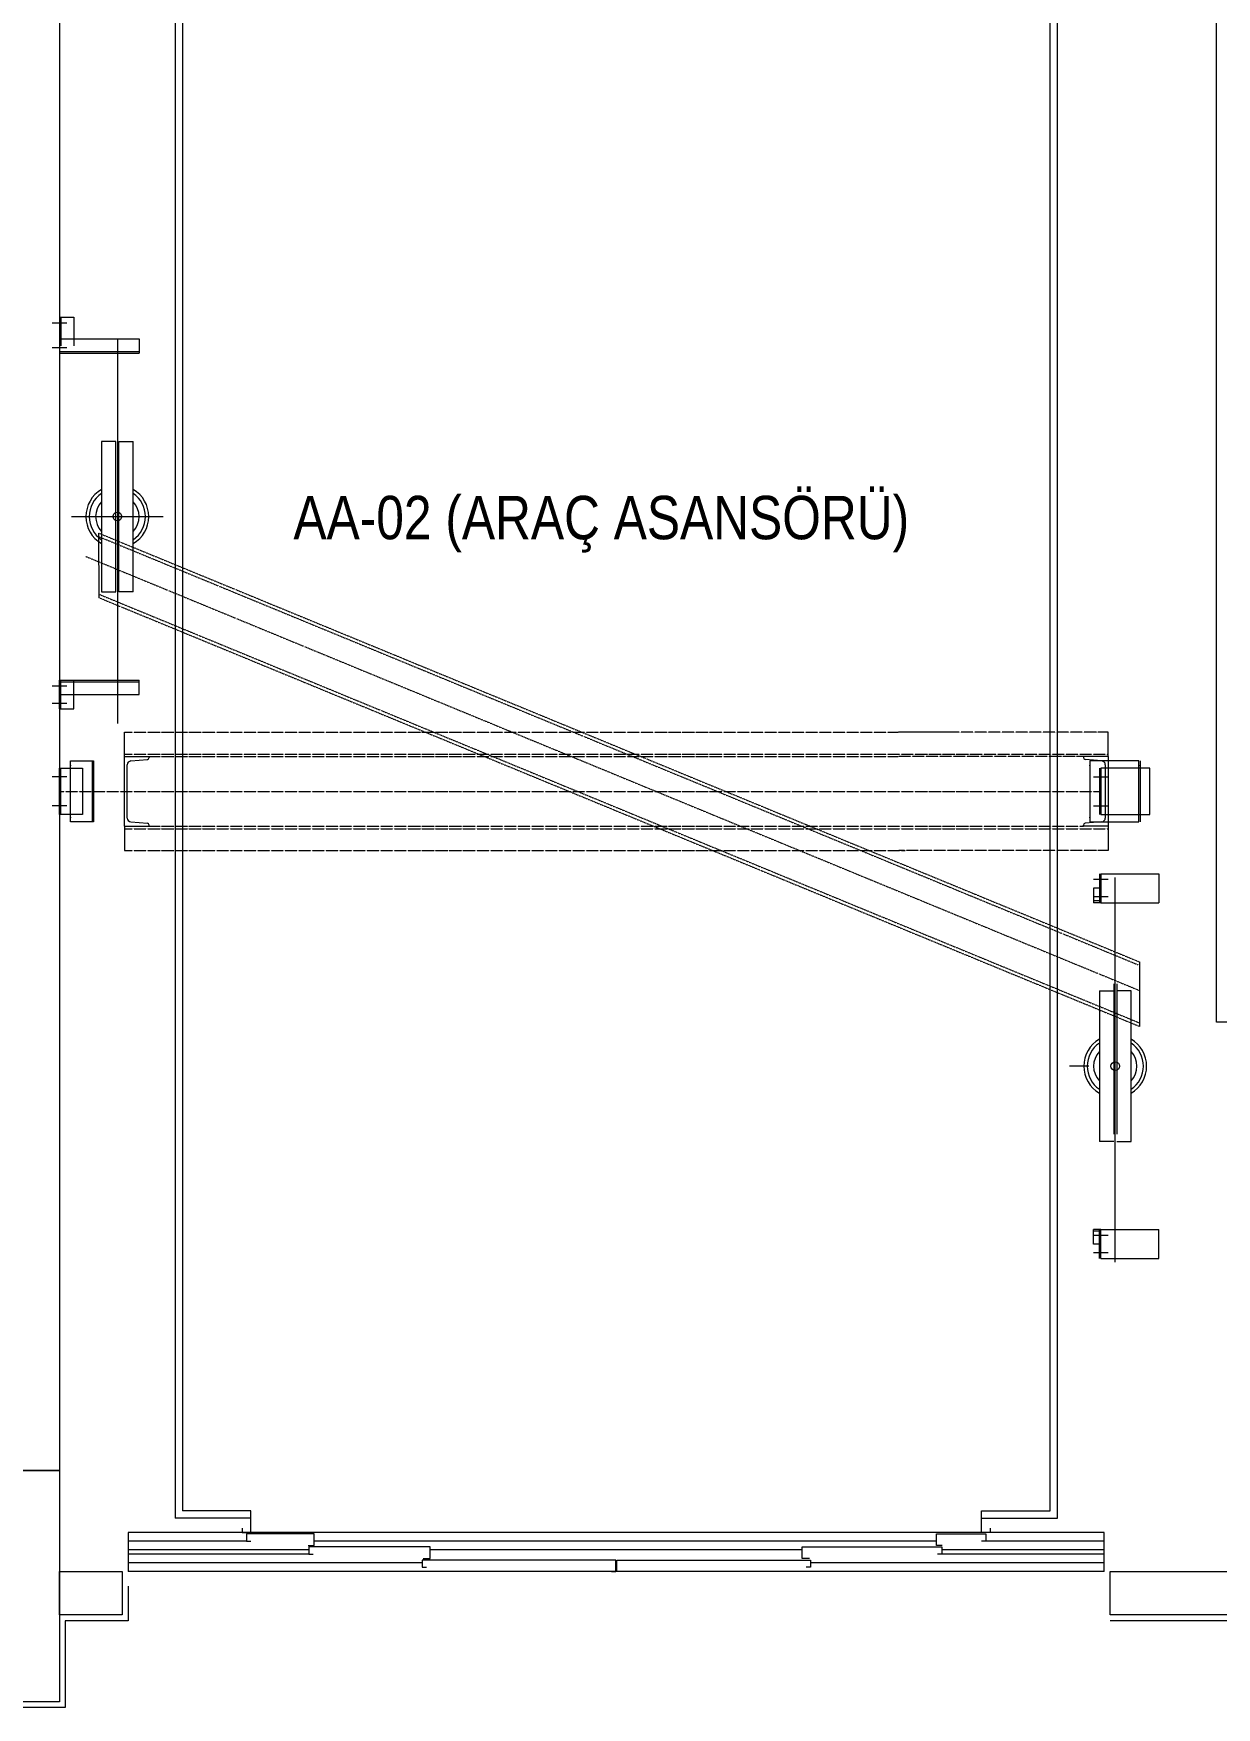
# Model space of a CAD drawing. Extents: x -1417 to 34975, y -245 to 8298.
# Drawn here: x 10667 to 11076, y 3110 to 3689 of the extents above; entities that cross this region are included whole.
import ezdxf

# ---------------------------------------------------------------- set-up
doc = ezdxf.new("R2010")
doc.units = 0
doc.linetypes.add('DOT2', pattern=[0.125, 0, -0.125])
doc.layers.get('0').update_dxf_attribs({"color": 9, "lineweight": 9})
for name, color, linetype, lineweight in [('00', 9, 'Continuous', 9), ('01', 9, 'Continuous', 9), ('06D', 9, 'Continuous', 9), ('14', 9, 'Continuous', 9), ('20', 9, 'DOT2', 9), ('21', 9, 'Continuous', 9)]:
    doc.layers.add(name, color=color, linetype=linetype, lineweight=lineweight)
doc.styles.add('MuuM_TEXT-STANDART', font='ARIALN.TTF')

# ---------------------------------------------------------------- blocks, each defined once
blk = doc.blocks.new('p-kolon-80x80-vw')
at = {"layer": '01'}
blk.add_lwpolyline([(-40, -40), (-40, 40), (40, 40), (40, -40)], close=True, dxfattribs=at)
blk = doc.blocks.new('NPU240')
for p, q in [((0, -120), (0, 120)), ((0, 120), (85, 120)), ((85, 120), (85, 116.7)), ((9.5, -92.2), (9.5, 92.2)), ((21.4, 105.2), (79.1, 110.2)), ((21.4, -105.2), (79.1, -110.2)), ((0, -120), (85, -120)), ((85, -120), (85, -116.7))]:
    blk.add_line(p, q)
for centre, radius, start, end in [((78.5, 116.7), 6.5, 275, 0), ((22.5, 92.2), 13, 95, 180), ((22.5, -92.2), 13, 180, 265), ((78.5, -116.7), 6.5, 0, 85)]:
    blk.add_arc(centre, radius, start, end)
blk = doc.blocks.new('asansr-acilmayan')
for p in [(1926.2, 24884.45), (1926.2, 24884.45), (1926.2, 24884.45), (1926.2, 24866.45)]:
    blk.add_point(p)
at = {"layer": '06D'}
for p, q in [((1610, 25258.7), (1610, 24624.2)), ((1915, 24624.2), (1915, 25258.7)), ((1612.5, 25256.2), (1612.5, 24626.7)), ((1912.5, 24626.7), (1912.5, 25256.2)), ((1570, 25039.45), (1575, 25039.45)), ((1570, 25039.45), (1570, 25029.45)), ((1570.5, 25039.45), (1570.5, 25029.45)), ((1575, 25039.45), (1575, 25029.45)), ((1567.5, 25037.45), (1572.5, 25037.45)), ((1567.5, 25028.95), (1572.5, 25028.95)), ((1570, 25031.95), (1597.5, 25031.95)), ((1570, 25027.55), (1597.5, 25027.55)), ((1570, 25026.95), (1597.5, 25026.95)), ((1570, 25026.95), (1575, 25026.95)), ((1590, 25031.95), (1590, 24898.95)), ((1597.5, 25031.95), (1597.5, 25026.95)), ((1584.5, 24996.45), (1584.5, 24944.45)), ((1589.5, 24996.45), (1584.5, 24996.45)), ((1589.5, 24944.45), (1589.5, 24996.45)), ((1590.5, 24944.45), (1590.5, 24996.45)), ((1590.5, 24996.45), (1595.5, 24996.45)), ((1595.5, 24944.45), (1595.5, 24996.45)), ((1574.15, 24970.45), (1605.85, 24970.45)), ((1583.54, 24964.75), (1583.57, 24942.45)), ((1584.5, 24944.45), (1589.5, 24944.45)), ((1595.5, 24944.45), (1590.5, 24944.45)), ((1567.5, 24911.95), (1572.5, 24911.95)), ((1570, 24913.95), (1597.5, 24913.95)), ((1570, 24903.95), (1570, 24913.95)), ((1570, 24913.95), (1575, 24913.95)), ((1570, 24913.35), (1597.5, 24913.35)), ((1570.5, 24903.95), (1570.5, 24913.95)), ((1575, 24903.95), (1575, 24913.95)), ((1597.5, 24908.95), (1597.5, 24913.95)), ((1567.5, 24905.95), (1572.5, 24905.95)), ((1570, 24908.95), (1597.5, 24908.95)), ((1570, 24903.95), (1575, 24903.95)), ((1592.5, 24887.45), (1592.5, 24895.95)), ((1932.5, 24887.45), (1932.5, 24895.95)), ((1570, 24867.45), (1570, 24883.45)), ((1570, 24883.45), (1578, 24883.45)), ((1570.5, 24867.45), (1570.5, 24883.45)), ((1573.8, 24864.95), (1573.8, 24885.95)), ((1573.8, 24885.95), (1581.8, 24885.95)), ((1578, 24883.45), (1578, 24867.45)), ((1581.3, 24885.95), (1581.3, 24864.95)), ((1581.8, 24885.95), (1581.8, 24864.95)), ((1926.2, 24885.95), (1926.2, 24864.95)), ((1943.2, 24885.95), (1926.2, 24885.95)), ((1929.5, 24883.45), (1929.5, 24867.45)), ((1947, 24883.45), (1930, 24883.45)), ((1930, 24883.45), (1930, 24867.45)), ((1943.2, 24864.95), (1943.2, 24885.95)), ((1943.7, 24864.95), (1943.7, 24885.95)), ((1947, 24867.45), (1947, 24883.45)), ((1572.5, 24880.45), (1567.5, 24880.45)), ((1927.5, 24880.45), (1932.5, 24880.45)), ((1572.5, 24870.45), (1567.5, 24870.45)), ((1927.5, 24870.45), (1932.5, 24870.45)), ((1578, 24867.45), (1570, 24867.45)), ((1581.8, 24864.95), (1573.8, 24864.95)), ((1926.2, 24864.95), (1943.2, 24864.95)), ((1930, 24867.45), (1947, 24867.45)), ((1592.5, 24863.45), (1592.5, 24854.95)), ((1932.5, 24863.45), (1932.5, 24854.95)), ((1932.5, 24844.95), (1927.5, 24844.95)), ((1930, 24841.95), (1927.5, 24841.95)), ((1927.5, 24841.95), (1927.5, 24836.95)), ((1929.5, 24846.95), (1929.5, 24836.95)), ((1930, 24846.95), (1930, 24836.95)), ((1930, 24846.95), (1950, 24846.95)), ((1935, 24712.7), (1935, 24845.7)), ((1950, 24846.95), (1950, 24836.95)), ((1932.5, 24838.95), (1927.5, 24838.95)), ((1930, 24837.55), (1927.5, 24837.55)), ((1930, 24836.95), (1927.5, 24836.95)), ((1930, 24836.95), (1950, 24836.95)), ((1943.45, 24794.17), (1943.45, 24816.46)), ((1934.5, 24808.95), (1934.5, 24756.95)), ((1935.5, 24808.95), (1935.5, 24756.95)), ((1929.5, 24806.45), (1929.5, 24754.45)), ((1929.5, 24806.45), (1934.5, 24806.45)), ((1940.5, 24806.45), (1935.5, 24806.45)), ((1940.5, 24754.45), (1940.5, 24806.45)), ((1925.85, 24780.45), (1919.15, 24780.45)), ((1934.5, 24754.45), (1929.5, 24754.45)), ((1935.5, 24754.45), (1940.5, 24754.45)), ((1930, 24723.95), (1927.5, 24723.95)), ((1927.5, 24718.95), (1927.5, 24723.95)), ((1930, 24723.35), (1927.5, 24723.35)), ((1932.5, 24721.95), (1927.5, 24721.95)), ((1929.5, 24713.95), (1929.5, 24723.95)), ((1930, 24723.95), (1950, 24723.95)), ((1930, 24713.95), (1930, 24723.95)), ((1950, 24713.95), (1950, 24723.95)), ((1930, 24718.95), (1927.5, 24718.95)), ((1932.5, 24715.95), (1927.5, 24715.95)), ((1930, 24713.95), (1950, 24713.95)), ((1636.2, 24624.2), (1610, 24624.2)), ((1636.2, 24626.7), (1612.5, 24626.7)), ((1636.2, 24624.2), (1636.2, 24626.7)), ((1888.7, 24624.2), (1888.7, 24626.7)), ((1888.7, 24626.7), (1912.5, 24626.7)), ((1888.7, 24624.2), (1915, 24624.2)), ((1593.7, 24619.2), (1593.7, 24605.7)), ((1931.2, 24619.2), (1593.7, 24619.2)), ((1634.7, 24616.2), (1593.7, 24616.2)), ((1873.2, 24616.2), (1658, 24616.2)), ((1931.2, 24616.2), (1890.2, 24616.2)), ((1931.2, 24605.7), (1931.2, 24619.2)), ((1656.2, 24613.2), (1593.7, 24613.2)), ((1656.2, 24611.7), (1593.7, 24611.7)), ((1826.8, 24613.2), (1698.2, 24613.2)), ((1931.2, 24613.2), (1875, 24613.2)), ((1931.2, 24611.7), (1875, 24611.7)), ((1695.35, 24608.7), (1593.7, 24608.7)), ((1931.2, 24605.7), (1593.7, 24605.7)), ((1931.2, 24608.7), (1829.65, 24608.7))]:
    blk.add_line(p, q, dxfattribs=at)
for points in [[(1633.2, 24620.7), (1633.2, 24619.2), (1636.2, 24619.2), (1636.2, 24624.2)], [(1891.7, 24620.7), (1891.7, 24619.2), (1888.7, 24619.2), (1888.7, 24624.2)], [(1656, 24614.7), (1658, 24614.7), (1658, 24618.7), (1634.7, 24618.7), (1634.7, 24616.2), (1636.2, 24616.2)], [(1875.2, 24614.7), (1873.2, 24614.7), (1873.2, 24618.7), (1890.2, 24618.7), (1890.2, 24616.2), (1888.7, 24616.2)], [(1695.7, 24610.2), (1698.2, 24610.2), (1698.2, 24614.2), (1656.2, 24614.2), (1656.2, 24611.7), (1657.7, 24611.7)], [(1829.3, 24610.2), (1826.8, 24610.2), (1826.8, 24614.2), (1875, 24614.2), (1875, 24611.7), (1873.5, 24611.7)], [(1760.85, 24605.7), (1762.35, 24605.7), (1762.35, 24609.7), (1695.35, 24609.7), (1695.35, 24607.2), (1696.85, 24607.2)], [(1764.15, 24605.7), (1762.65, 24605.7), (1762.65, 24609.7), (1829.65, 24609.7), (1829.65, 24607.2), (1828.15, 24607.2)]]:
    blk.add_lwpolyline(points, dxfattribs=at)
for centre in [(1590, 24970.45), (1935, 24780.45)]:
    blk.add_circle(centre, 1.5, dxfattribs=at)
for centre, radius, start, end in [((1590, 24970.45), 10.85, 120.45839, 239.54161), ((1590, 24970.45), 9.7, 124.54201, 235.45799), ((1590, 24970.45), 7.5, 137.16657, 222.83343), ((1590, 24970.45), 10.85, 300.45839, 59.54161), ((1590, 24970.45), 9.7, 304.54201, 55.45799), ((1590, 24970.45), 7.5, 317.16657, 42.83343), ((1935, 24780.45), 10.85, 120.45839, 239.54161), ((1935, 24780.45), 10.85, 300.45839, 59.54161), ((1935, 24780.45), 9.7, 124.54201, 235.45799), ((1935, 24780.45), 7.5, 137.16657, 222.83343), ((1935, 24780.45), 9.7, 304.54201, 55.45799), ((1935, 24780.45), 7.5, 317.16657, 42.83343)]:
    blk.add_arc(centre, radius, start, end, dxfattribs=at)
for p in [(1573.8, 24884.45), (1943.2, 24884.45), (1573.8, 24866.45), (1573.8, 24866.45), (1573.8, 24866.45), (1581.8, 24866.45)]:
    blk.add_point(p, dxfattribs=at)
at = {"layer": '20'}
for p, q in [((1583.54, 24963.56), (1943.02, 24815.45)), ((1583.57, 24964.74), (1943.45, 24816.46)), ((1579.13, 24956.66), (1943.45, 24806.57)), ((1583.57, 24942.45), (1943.45, 24794.17)), ((1584, 24943.47), (1943.45, 24795.37)), ((1592.5, 24895.95), (1860, 24895.95)), ((1880, 24895.95), (1860, 24895.95)), ((1932.5, 24895.95), (1860, 24895.95)), ((1592.5, 24888.35), (1932.5, 24888.35)), ((1592.5, 24887.45), (1860, 24887.45)), ((1924, 24887.45), (1860, 24887.45)), ((1570, 24875.45), (1930, 24875.45)), ((1592.5, 24863.45), (1924, 24863.45)), ((1592.5, 24862.55), (1932.5, 24862.55)), ((1592.5, 24854.95), (1862.5, 24854.95)), ((1932.5, 24854.95), (1860, 24854.95))]:
    blk.add_line(p, q, dxfattribs=at)
at = {"layer": '06D', "xscale": 0.0999999999985448, "yscale": 0.0999999999985448, "zscale": 0.0999999999985448}
blk.add_blockref('NPU240', (1592.5, 24875.45), dxfattribs=at)
at = {"layer": '06D', "xscale": 0.0999999999985448, "yscale": 0.0999999999985448, "zscale": 0.0999999999985448, "rotation": 180}
blk.add_blockref('NPU240', (1932.5, 24875.45), dxfattribs=at)

msp = doc.modelspace()

# ---------------------------------------------------------------- linework, layer by layer
at = {"layer": '00'}
for points in [[(11395.84, 3142.5), (11039.04, 3142.5), (11039.04, 3157.5), (11105.84, 3157.5), (11105.84, 3347.5), (11075.84, 3347.5), (11075.84, 3872.5), (10675.84, 3872.5), (10675.84, 3892.5), (11395.84, 3892.5), (11395.84, 3872.5), (11090.84, 3872.5), (11090.84, 3362.5), (11460.84, 3362.5), (11460.84, 3812.5), (11475.84, 3812.5), (11475.84, 3192.5), (11460.84, 3192.5), (11460.84, 3347.5), (11335.84, 3347.5), (11335.84, 3157.5), (11395.84, 3157.5), (11395.84, 3142.5)], [(10660.84, 3542.5), (10640.84, 3542.5), (10640.84, 3557.5), (10660.84, 3557.5), (10660.84, 3812.5), (10670.84, 3812.5), (10675.84, 3812.5), (10675.84, 3192.5), (10660.84, 3192.5), (10660.84, 3542.5)], [(10697.54, 3142.5), (10675.84, 3142.5), (10675.84, 3157.5), (10697.54, 3157.5), (10697.54, 3142.5)]]:
    msp.add_lwpolyline(points, dxfattribs=at)
at = {"layer": '14'}
for points in [[(10699.54, 3152.5), (10699.54, 3140.5), (10677.84, 3140.5), (10677.84, 3140.5), (10677.84, 3110.5), (10593.84, 3110.5), (10593.84, 3194.5), (10658.84, 3194.5), (10658.84, 3540.5), (10638.84, 3540.5), (10638.84, 3559.5), (10658.84, 3559.5), (10658.84, 3810.5), (10593.84, 3810.5), (10593.84, 3875.5), (10397.84, 3875.5)], [(11393.84, 3140.5), (11039.04, 3140.5), (11039.04, 3140.5)]]:
    msp.add_lwpolyline(points, dxfattribs=at)

# ---------------------------------------------------------------- block references
for name, p in [('asansr-acilmayan', (9105.84, -21448.2)), ('p-kolon-80x80-vw', (10635.84, 3152.5))]:
    msp.add_blockref(name, p)

# ---------------------------------------------------------------- texts
at = {"layer": '21', "insert": (10863.15, 3519.61), "char_height": 15, "attachment_point": 5, "style": 'MuuM_TEXT-STANDART'}
msp.add_mtext_dynamic_manual_height_columns('AA-02 (ARAÇ ASANSÖRÜ)', width=388.5584, gutter_width=156.51, heights=[0], dxfattribs=at)

doc.saveas('drawing.dxf')
